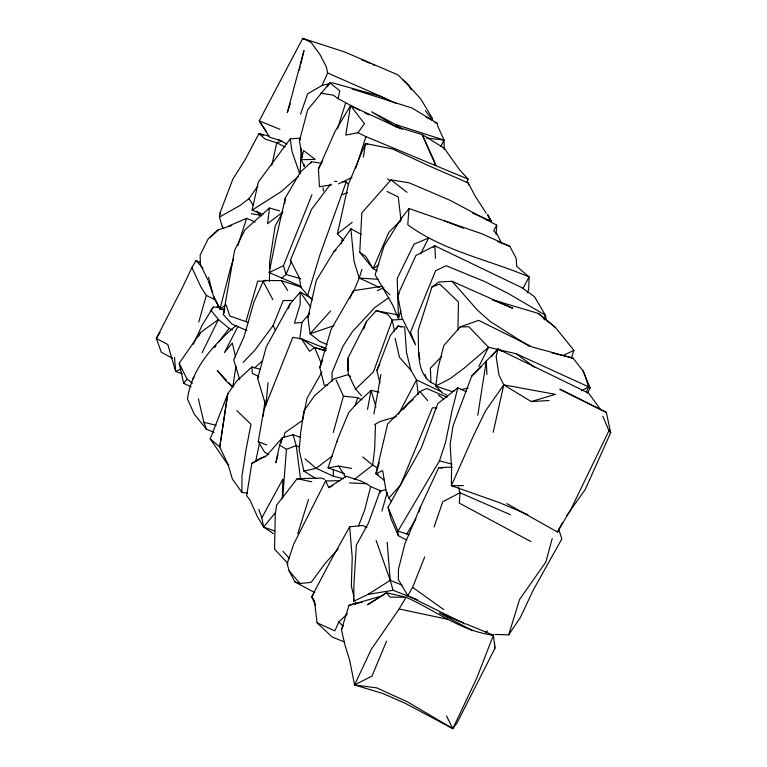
<?xml version="1.0" encoding="UTF-8"?>
<svg xmlns="http://www.w3.org/2000/svg" width="767" height="767" viewBox="0 0 767 767"><rect width="100%" height="100%" fill="white"/><g stroke="black" fill="none" stroke-linecap="round" stroke-linejoin="round"><path stroke-width="1.15" d="M397.277 314.767L376.213 310.664L366.578 321.421L347.882 358.256L347.863 370.816L348.697 368.62M247.53 493.258L241.873 492.328L241.998 475.751L246.082 449.443L251.001 424.314L236.811 410.604M269.438 281.431L269.668 261.355L275.2 225.872L282.477 212.881M401.975 585.116L390.23 580.341L368.16 594.339L353.683 601.251L353.942 584.512L356.339 545.164L368.409 523.113L380.087 490.995L385.887 489.614M282.323 498.598L282.889 479.097L261.825 517.821L263.647 527.082L273.426 533.592M426.021 117.226L432.463 120.198L432.511 118.559L420.719 98.914L406.683 83.45M375.475 425.282L374.68 448.705L372.704 465.08L354.181 479.567M300.137 173.697L301.124 148.846M377.249 270.904L373.107 268.661L359.752 252.305L361.832 212.871L390.949 179.9L408.974 182.757L449.855 200.197L496.728 225.153L496.115 234.453M263.196 416.356L264.931 400.307M337.432 441.658L337.605 439.318L348.592 412.761L355.792 404.602L371.036 390.317L379.061 392.177M522.711 288.871L529.115 276.916L516.661 266.312L516.229 258.402L509.815 246.322L481.839 233.772L409.012 208.576L407.766 224.789C443.882 251.221 488.55 259.697 529.115 276.916L528.664 289.677L527.13 292.889M282.707 497.313L286.465 449.299L279.6 445.205L282.39 437.641L293.023 434.784L300.798 437.372M266.044 404.909L268.009 382.695M353.683 601.251L353.923 598.912M284.682 203.801L285.314 197.886L300.338 172.163L311.536 161.77L321.824 163.294M379.857 493.152L380.087 490.995M279.648 210.906L269.485 208.001L267.568 223.743L283.033 211.874M299.715 338.985L301.977 322.408L309.647 313.415M227.013 397.948L219.765 447.103L228.576 465.425M226.246 380.087L217.205 370.557L226.313 381.209L232.813 387.019L235.929 366.223M227.847 393.72L219.765 447.103L210.216 438.877L227.847 393.72L236.466 381.304L251.931 366.962L259.994 369.215M363.376 157.082L365.504 143.487L392.541 148.971L429.51 166.123L468.148 182.882L475.358 196.429L486.249 213.236M477.793 415.311L486.278 361.084L497.994 349.023L588.663 393.183L600.609 409.607L606.342 412.378L610.666 432.722L585.221 489.538L566.401 516.038M265.794 456.413L260.454 458.158L251.844 463.364L246.638 495.645L249.994 500.094L257.396 516.603L263.647 527.082L274.787 531.004M380.921 374.488L373.922 413.921M222.459 226.227L222.842 228.518L219.4 217.109L220.196 212.44L232.861 179.095L244.826 160.226L258.949 133.621L269.198 136.123M268.575 454.534L264.577 452.127L258.278 441.629L263.647 410.566L292.793 337.355L301.431 338.803L326.493 348.812M246.964 330.567L231.96 324.067L223.341 314.575L234.568 250.387L244.941 229.851L269.485 208.001M367.527 409.444L371.036 390.317L375.945 406.865M301.354 286.532L269.188 272.553L276.005 238.71L285.314 197.886M359.387 110.064L338.161 98.655L339.771 90.794L329.887 82.788L307.653 109.892L299.398 141.08L302.562 157.264M255.622 461.629L259.553 442.971M279.6 445.205L275.861 462.779L277.942 454.773M263.062 214.693L252.122 210.1L258.345 182.057L290.252 138.846L300.568 138.165M271.767 165.269L276.782 142.796L281.738 141.253L286.848 144.138M343.769 240.378L337.403 233.801L348.506 183.907L365.504 143.487L367.7 144.407M493.181 432.3L503.766 384.881L498.953 375.005L496.144 356.626L497.994 349.023L502.069 351.526M419.098 352.398C418.303 364.661 423.029 381.055 436.365 384.794M327.125 344.613L319.503 341.267L310.117 333.76L307.893 317.413L316.32 280.415L333.981 251.48L340.979 243.11L350.855 228.777L361.372 234.453M384.44 480.439L375.955 473.785L387.651 423.95L420.009 391.592L426.682 388.495L447.084 397.248M299.331 70.018L300.146 66.585M300.702 64.303L303.981 50.584L287.328 112.519L290.271 103.823M283.876 437.065L284.94 432.713L302.61 420.326L306.973 398.38L321.91 372.072M259.984 212.699L259.409 215.009L261.614 215.853M301.287 159.689L303.598 150.505L315.103 159.402L301.287 159.689L304.374 166.516L303.914 164.205M466.173 391.659L457.803 387.843L452.108 410.355L445.474 442.674L439.443 460.871L397.968 531.157L398.255 535.654L406.74 540.045M340.519 480.679L325.678 480.947L328.746 487.62L346.147 476.278L360.202 480.736L366.626 483.728L370.672 486.633L364.699 509.988L358.4 526.172M280.904 443.355L282.39 437.641L266.753 455.483L251.844 463.364M341.162 243.848L342.571 238.46M236.15 325.467C213.437 344.699 191.779 368.294 187.455 398.936L194.319 414.238L206.419 429.156L213.983 432.329M419.003 511.953L420.239 507.39L438.772 467.582L452.271 467.113M552.211 538.597L545.807 562.144L519.527 599.554L508.713 634.827L495.003 634.443M265.612 404.976L257.626 378.505L266.35 346.655L289.974 304L300.194 292.102L311.498 298.238M333.242 432.521L343.434 396.146L336.109 380.01M198.768 322.054L206.323 295.362L200.762 286.666L191.875 267.606L196.045 260.492L200.302 262.582M381.918 511.033L387.258 492.356M409.012 208.576L401.707 217.857L384.162 245.708L375.13 274.739L392.56 304.815L398.485 318.612L400.786 310.616M248.019 322.552L245.9 321.632L257.76 281.106L263.599 281.268M378.141 474.61L375.955 473.785L379.291 462.405M327.634 384.996L324.316 385.37L319.791 367.585L331.095 329.369L353.52 290.645L382.762 286.196M312.505 299.926L307.663 295.285L319.724 255.44L346.214 181.952L342.724 181.76M494.552 643.043L494.888 648.374L457.295 722.514L452.827 728.65L405.436 703.425L383.136 693.589L354.546 684.96L349.694 660.31L344.997 645.191L341.478 629.659L349.014 605.422L352.647 604.003L362.082 602.363M297.797 533.621L308.507 499.48M337.48 128.808L345.601 103.133M353.357 292.179L359.215 278.047L361.947 269.39M571.396 358.122L573.917 350.327L555.327 327.365L538.309 313.406L492.443 299.782L512.701 308.248L452.099 281.307L438.868 281.959L431.955 286.992L418.188 330.299L418.581 354.67L420.009 359.061M355.859 168.04L365.936 136.622L357.968 132.72L345.764 135.107L350.586 105.616L400.422 128.712M355.121 405.57L357.681 397.642L361.909 399.875M233.417 259.169L230.474 268.249L219.985 309.072L224.635 309.954M237.828 245.565L246.648 218.336L255.162 222.066M223.341 314.575L224.434 311.22M344.46 473.651L328.065 467.803L337.605 439.318M434.132 526.948L442.751 501.752L459.96 492.769L510.592 514.791M300.549 114.245L307.577 93.919L322.025 85.463L332.533 82.846L380.911 96.412L395.954 103.353M288.363 308.449L289.974 304M307.893 317.413L309.465 313.08M486.959 374.574L486.278 361.084L471.734 376.108L453.105 425.666L450.114 444.189L451.562 467.506L451.37 485.684L499.24 502.558L527.859 514.667M319.791 367.585L322.677 359.924M363.663 329.101L366.578 321.421M379.943 382.982L376.856 370.471L390.278 335.591L397.91 326.004L404.679 327.01L406.548 352.638L410.872 370.231L416.5 379.876L418.293 394.487M465.837 623.839L493.43 635.191L476.71 678.201L452.827 728.65L407.929 702.131L376.837 687.894L354.546 684.96L371.228 649.457L399.089 608.988L406.107 597.244C435.071 610.187 461.092 631.299 493.43 635.191L494.888 648.374M465.023 623.983L407.795 595.681L412.598 587.359L424.717 556.88M300.75 278.795L286.062 274.423L283.493 265.66L311.977 194.684M243.168 362.34L254.797 350.318L273.09 325.534L283.176 300.626L293.368 300.463M466.815 182.46L468.186 179.162L459.491 169.689L444.246 148.175L422.186 134.589L395.11 126.277M307.663 295.285L300.837 287.242L299.398 277.961L290.405 260.234L311.594 209.295L330.529 184.176M291.441 261.518L286.062 274.423L281.614 278.411M386.587 641.135L371.985 676.111L354.546 684.96M420.239 507.39L404.909 543.726L398.476 569.287L398.322 579.497L407.795 595.681M586.343 392.062L588.557 386.817L584.473 373.711L582.872 370.682L572.987 358.112L532.327 347.039L478.598 320.347L460.2 326.915L443.815 345.533L438.197 367.46L435.8 386.06L443.173 393.682M543.995 318.42L545.375 315.17L534.446 296.685L522.078 287.769L434.851 245.795L415.944 255.478L397.69 295.276L401.937 317.759L414.554 342.878M359.752 252.305L365.83 256.475L373.107 268.661L388.783 232.43L400.959 219.976L398.265 196.956L387.009 191.462M341.478 629.659L343.338 625.383M331.814 184.847L319.417 186.678L318.458 168.961L335.045 131.435L350.586 105.616L364.459 123.66L357.968 132.72M347.461 613.763L338.851 621.864L334.843 630.857L317.039 622.785L314.48 600.676L311.728 596.688L331.497 559.248L349.656 526.824L362.609 525.443L366.923 527.495M322.025 85.463L327.653 72.999L326.301 66.691L319.81 54.265L311.038 42.367L302.735 38.35L259.246 120.898L269.648 137.274L281.249 140.764M193.284 344.239L202.133 325.246L213.293 307.068L220.234 307.337M191.875 267.606L182.258 287.961L156.334 338.468L161.377 352.35L172.594 358.247M376.856 370.471L379.866 364.124M396.405 329.187L397.91 326.004L401.208 327.202M602.862 416.328L608.969 430.642L571.051 509.067L557.504 532.03L506.872 503.593M399.645 222.123L401.707 217.857M217.138 307.596L218.173 305.467M349.848 298.171L353.52 290.645M202.114 352.705L218.451 319.484L210.935 310.261L213.293 307.068M299.398 141.08L300.443 139M420.709 253.81L428.6 238.019L414.036 244.174L397.201 278.498L398.485 318.612M440.824 146.43L444.026 140.102L437.736 126.037L437.152 123.238L412.195 108.109L352.254 89.02M478.838 366.492L488.55 347.288L468.886 326.771L460.2 326.915M237.808 326.675L224.424 352.647L232.315 343.031L235.546 356.962M318.458 168.961L322.6 160.955M398.495 414.238L416.5 379.876L441.648 391.908M557.504 532.03L562.269 522.931M325.678 480.947L293.771 543.956L287.136 563.774L289.101 570.792L294.94 581.971L314.844 592.661M257.626 378.505L258.738 376.434M198.327 336.636L200.494 332.571L218.451 319.484L229.151 328.362L232.372 329.915M587.388 393.135L590.178 387.91L582.872 370.682M496.728 225.153L493.708 230.675L497.371 234.606L501.551 243.177M398.255 535.654L390.93 518.597L388.044 507.208L421.265 448.005L437.794 403.605L457.803 387.843M388.044 507.208L397.968 531.157L406.836 533.937L415.935 518.914M160.054 332.456L156.334 338.468L167.791 344.46L175.633 371.439L182.325 373.769M310.539 163.361L311.536 161.77M327.25 86.709L329.887 82.788M508.713 634.827L520.381 617.435L533.429 589.727L561.856 538.904L558.587 529.038M191.127 386.817L183.639 383.337L179.2 363.232L200.494 332.571M219.4 217.109L239.831 205.594L249.007 198.663L257.875 185.95M503.766 384.881L531.224 401.572L555.413 394.334L503.766 384.881L485.732 410.575L473.757 435.062L451.37 485.684L463.335 485.588M214.597 347.489L215.987 345.668M218.758 342.024L229.151 328.362M324.738 479.356L321.431 478.071L297.126 478.713L276.638 505.146L275.286 514.043L274.548 549.201L287.951 563.438M192.747 379.003L194.243 377.153M263.647 527.082L275.497 512.529M183.639 383.337L187.071 379.186L179.2 363.232M491.417 356.655L497.994 349.023M313.252 594.924L311.728 596.688L315.458 605.412M403.164 409.52L408.648 403.298L413.154 399.597M391.611 501.781L388.907 498.042L400.489 485.051L432.387 407.804L436.922 407.891M330.596 310.99L310.117 333.76L333.894 325.697M338.257 548.894L325.409 563.074L311.124 582.374L300.031 583.505L294.94 581.971M397.69 295.276L399.262 293.55M441.802 356.319L430.383 368.218L430.91 382.426M433.25 247.386L434.851 245.795L435.464 258.402M471.734 376.108L481.676 366.425M361.535 395.753L355.562 389.176L373.452 371.928L392.205 320.079L387.603 314.249L376.213 310.664M210.379 237.358L218.164 229.899L231.529 225.536M262.582 360.701L254.673 367.834M218.164 229.899L208.288 238.662L200.12 255.181L200.388 264.442L207.905 279.945M298.305 176.458L281.355 191.491L252.122 210.1M337.403 233.801L352.187 222.286M332.169 456.077L316.129 468.311L303.924 471.101L299.188 450.104L300.712 432.32L303.924 410.93L314.518 395.734L334.009 378.917L347.518 374.775L350.605 376.492M325.994 350.538L314.604 347.614L309.571 351.305L301.431 338.803L314.604 347.614L325.822 350.95M225.498 305.055L219.985 309.072L213.792 297.481L208.595 277.27M388.879 297.644L374.775 307.577L352.302 331.804L343.012 346.157L332.044 372.484L332.053 381.209M373.107 268.661L378.812 264.836M381.65 595.978L386.51 592.776L406.107 597.244L390.039 597.129L386.51 592.776L367.489 604.77L381.65 595.978L349.014 605.422M485.559 632.219L487.505 631.03M374.536 424.659L379.684 421.677L396.299 416.654M581.482 390.892L588.557 386.817L590.178 387.91M333.981 251.48L336.061 250.358M328.746 487.62L332.763 485.626M269.188 272.553L283.493 265.66M563.246 355.457L573.917 350.327M375.955 473.785L382.647 470.564L386.194 491.752L388.907 498.042M338.573 183.85L351.957 177.503M180.811 369.08L175.633 371.439L174.531 357.556M228.595 226.092L246.648 218.336M377.287 290.635L383.883 287.817M431.955 286.992L439.721 284.058L458.436 301.958L457.966 329.963M286.465 449.299L296.254 445.617L299.36 447.161M341.21 194.943L347.547 192.622M454.045 390.988L451.715 391.458L435.8 386.06L450.191 378.591L464.524 367.863L488.55 347.288L516.258 353.798L588.557 386.817M461.063 389.578L468.071 388.179M328.065 467.803L338.611 466.087L351.679 468.455M368.16 594.339L393.087 590.302L417.574 599.775M301.977 322.408L294.47 323.147L300.185 304.278L300.194 292.102L310.74 307.021M402.809 319.293L392.205 320.079L394.497 331.267M531.224 401.572L549.124 400.518M224.741 309.063L219.985 309.072L213.916 296.541M301.556 287.289L281.46 280.636L263.675 280.454L254.002 301.795L244.079 336.598L233.705 359.828L239.707 379.569M349.436 482.894L366.626 483.728M334.575 181.338L336.905 181.453M350.855 228.777L354.038 261.365L359.215 278.047L378.265 279.303M343.434 396.146L357.681 397.642M426.538 138.012L444.026 140.102L444.246 149.421M320.75 93.191L333.214 95.146L338.161 98.655M251.317 213.686L259.409 215.009L256.955 211.165M489.95 634.52L493.43 635.191M438.772 467.582L442.271 468.273M297.126 478.713L311.757 481.791M399.089 608.988L447.573 619.247M198.385 398.85L203.917 422.301L216.169 425.302M552.23 352.964L572.987 358.112M305.017 458.858L316.129 468.311L333.396 476.221L343.52 478.733M439.443 460.871L451.916 464.102M485.521 219.506L491.216 221.078L487.793 214.482M265.881 281.106L263.675 280.454L263.695 282.409L272.822 299.533M434.927 122.576L437.152 123.238M396.069 126.804L371.583 111.79L395.782 124.57L444.026 140.102M406.836 533.937L409.089 534.695M361.65 59.673L370.279 63.44M492.443 299.782L502.481 303.233M245.9 321.632L229.764 315.985L226.246 305.113M263.254 135.251L258.949 133.621L265.123 139.076L276.782 142.796L285.171 146.986M444.668 220.915L463.441 228.24M497.668 241.586L509.815 246.322M258.278 441.629L266.83 445.004M321.229 346.857L325.639 348.621M279.974 129.335L259.246 120.898L266.408 131.454M344.239 641.921L332.149 637.003L317.039 622.785M463.632 622.929L439.347 612.948L472.434 630.675M365.936 136.622L468.186 179.162M370.672 486.633L381.448 491.148M472.539 213.159L491.216 221.078L487.534 215.211M327.653 72.999L380.911 96.412L389.32 100.87M278.661 139.882L281.738 141.253M359.215 278.047L379.617 287.481M372.407 64.438L374.536 65.435M258.652 376.376L252.372 373.424L251.931 366.962M606.342 412.378L559.824 389.214L600.609 409.607M364.699 112.73L368.937 114.868M206.323 295.362L215.594 300.146M530.889 541.569L459.337 503.114L459.96 492.769L458.532 487.179M387.479 178.932L390.499 180.705M304.748 39.548L302.735 38.35L344.651 51.964L397.968 74.898L408.753 85.386L411.016 89.605M377.767 468.138L372.704 465.08L362.686 456.921M303.924 471.101L315.678 478.483M529.383 346.377L490.276 321.507L477.505 310.213L452.099 281.307M444.62 393.835L447.602 395.772M412.598 587.359L443.671 609.544M516.258 353.798L535.174 367.661M395.782 124.57L402.205 129.355M187.071 379.186L192.469 383.289M390.949 179.9L407.085 192.364M438.273 394.871L443.767 399.176M538.309 313.406L555.327 327.365M402.685 79.816L408.753 85.386M383.164 288.478L389.991 294.844M228.71 382.685L232.813 387.019M338.851 621.864L342.897 626.169M346.214 181.952L348.515 184.454M282.956 551.3L289.322 558.395M196.045 260.492L202.948 268.306M410.872 370.231L399.454 357.269L395.13 338.333M289.101 570.792L300.031 583.505M420.009 391.592L427.65 400.652M608.969 430.642L610.666 432.722L609.132 429.597M425.302 110.611L432.463 120.198M290.405 260.234L291.728 262.074M241.873 492.328L232.363 479.011L228.336 465.377L210.216 438.877M542.643 317.03L544.512 319.887M249.007 198.663L253.283 205.393M338.611 466.087L345.61 477.074M281.46 280.636L287.721 290.54M446.509 715.966L452.827 728.65M273.09 325.534L275.574 330.702M355.562 389.176L348.208 373.625L347.882 358.256M314.604 347.614L321.383 363.683M415.609 344.968L410.46 332.264L435.608 270.732L446.097 265.737L484.802 281.604L507.533 293.109L545.375 315.17L546.794 321.152M203.917 422.301L206.419 429.156M258.824 509.336L261.825 517.821M376.137 540.524L390.23 580.341L393.087 590.302M299.705 173.764L292.016 151.473L290.252 138.846M208.298 281.058L212.143 292.227M425.014 374.459L426.442 378.86M293.023 434.784L296.254 445.617L300.491 478.589M468.148 182.882L468.714 184.895M353.846 596.419L351.344 586.046L352.226 557.714L349.656 526.824M355.226 602.191L355.783 604.501M220.196 212.44L220.57 214.731M323.06 187.704L323.425 191.041M387.182 542.279L390.23 580.341M333.3 469.27L333.396 476.221M433.777 160.063L422.186 134.589L435.79 165.586L433.777 160.063"/></g></svg>
